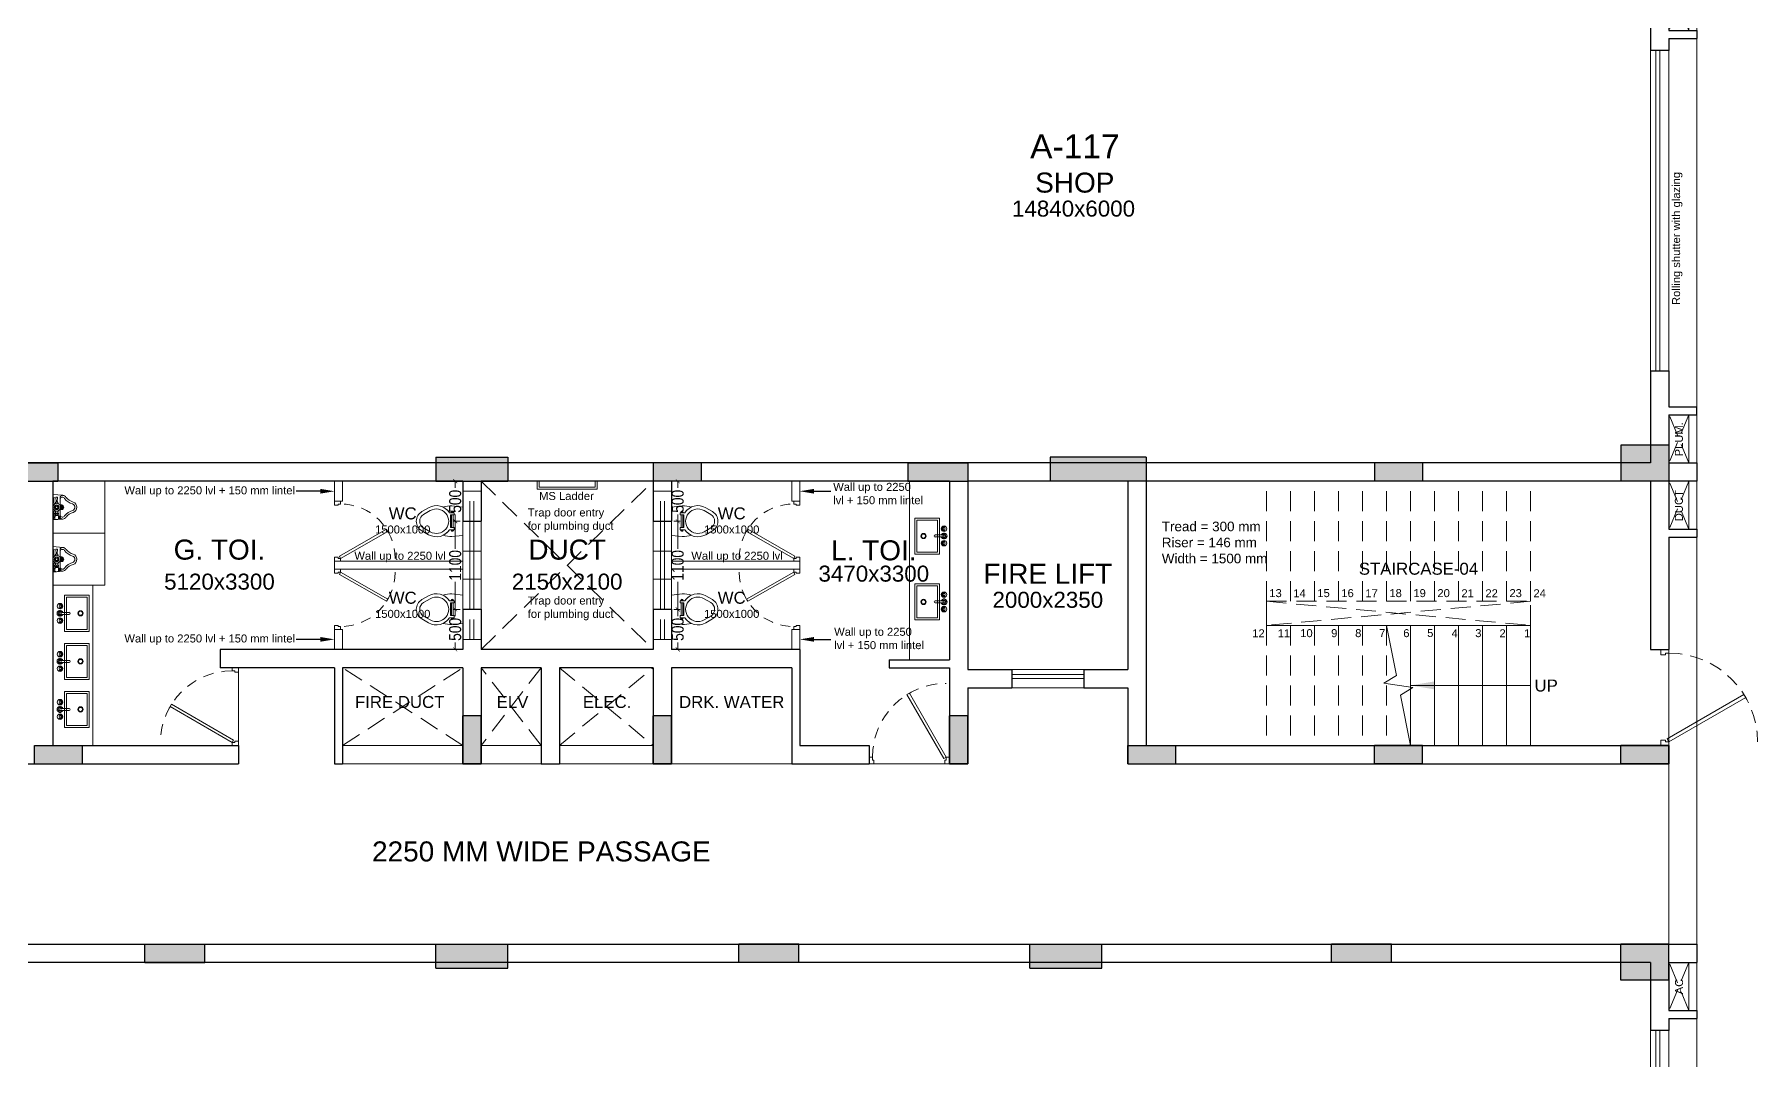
# Model space of a CAD drawing. Header units: metres. Extents: x 9819 to 10514, y 4405 to 4599.
# Drawn here: x 9928.32 to 9949.85, y 4548.1 to 4560.91 of the extents above; entities that cross this region are included whole.
import ezdxf
from ezdxf import colors
from ezdxf.entities.mleader import LeaderData, LeaderLine
from ezdxf.enums import TextEntityAlignment as Align
from ezdxf.math import Vec2, Vec3

# ---------------------------------------------------------------- set-up
doc = ezdxf.new("R2010")
doc.units = ezdxf.units.M
doc.header["$MEASUREMENT"] = 0
doc.header["$PDMODE"] = 35
doc.header["$PDSIZE"] = 0.3
doc.linetypes.add('DASHED2', pattern=[0.375, 0.25, -0.125])
doc.linetypes.add('HIDDEN', pattern=[0.375, 0.25, -0.125])
doc.layers.add('A_COL. NO', color=4, linetype='Continuous')
doc.layers.add('STRU. COL.', color=1, linetype='Continuous')
for name, color, linetype, lineweight in [('A_COMMENTS', 3, 'Continuous', 0), ('A_DIM (INT)', 8, 'Continuous', 5), ('A_DOOR-WIN', 23, 'Continuous', 9), ('A_DOTTED', 8, 'HIDDEN', 0), ('A_FURN', 43, 'Continuous', 9), ('A_GLAZE', 140, 'Continuous', 5), ('A_LEDGE', 252, 'Continuous', 15), ('A_MS', 15, 'Continuous', 9), ('A_PLUMBING FIXTURES', 8, 'Continuous', 15), ('A_SHOP NO.', 113, 'Continuous', 5), ('A_SILL 0.09', 9, 'Continuous', 9), ('A_STAIRS', 21, 'Continuous', 9), ('A_TEXT', 7, 'Continuous', 5), ('A_WALL', 7, 'Continuous', 30), ('Doorline', 251, 'DASHED2', 13)]:
    doc.layers.add(name, color=color, linetype=linetype, lineweight=lineweight)
doc.layers.get('A_COL. NO').off()
doc.styles.add('A', font='ARIALN.TTF')
doc.styles.get("Standard").update_dxf_attribs({"font": 'arial.ttf'})
doc.dimstyles.new('DIM IN MM', dxfattribs={"dimtxt": 0.18, "dimasz": 0.075, "dimexe": 0.05, "dimexo": 0.05, "dimgap": 0.05, "dimtad": 0, "dimdec": 0, "dimlfac": 1000, "dimzin": 3, "dimdsep": 46, "dimtxsty": 'A', "dimblk1": 'ARCHTICK', "dimblk2": 'ARCHTICK', "dimsah": 1, "dimcen": 0, "dimclrd": 256, "dimclre": 256, "dimclrt": 256, "dimadec": 0, "dimazin": 0, "dimtfac": 1, "dimtdec": 0, "dimtofl": 0, "dimtmove": 1, "dimatfit": 3, "dimfxl": 1, "dimtolj": 1, "dimtzin": 0, "dimlwd": -1, "dimlwe": -1, "dimarcsym": 0})
doc.dimstyles.new('DIM IN MM SMALL', dxfattribs={"dimtxt": 0.15, "dimasz": 0.05, "dimexe": 0.03, "dimexo": 0.03, "dimgap": 0.03, "dimtad": 0, "dimdec": 0, "dimlfac": 1000, "dimzin": 3, "dimdsep": 46, "dimtxsty": 'A', "dimblk": 'ARCHTICK', "dimcen": 0, "dimclrd": 256, "dimclre": 256, "dimclrt": 256, "dimadec": 0, "dimazin": 0, "dimtfac": 1, "dimtdec": 0, "dimtofl": 0, "dimtmove": 1, "dimatfit": 3, "dimfxl": 1, "dimtolj": 1, "dimtzin": 0, "dimlwd": -1, "dimlwe": -1, "dimarcsym": 0})

# ---------------------------------------------------------------- blocks, each defined once
blk = doc.blocks.new('Typical shops Gr.')
at = {"layer": 'A_DOOR-WIN'}
for p, q in [((30.095, -1.08), (30.095, -5.08)), ((30.145, -1.08), (30.145, -5.08))]:
    blk.add_line(p, q, dxfattribs=at)
at = {"layer": 'A_DOTTED'}
for p, q in [((30.51, -0.23), (30.26, -0.83)), ((30.51, -0.83), (30.26, -0.23)), ((30.51, -5.63), (30.26, -6.23)), ((30.51, -6.23), (30.26, -5.63))]:
    blk.add_line(p, q, dxfattribs=at)
at = {"layer": 'A_LEDGE'}
for p, q in [((30.51, -0.83), (30.51, -0.23)), ((30.61, -0.83), (30.61, -0.23)), ((30.51, -5.63), (30.51, -6.23)), ((30.61, -5.63), (30.61, -6.23))]:
    blk.add_line(p, q, dxfattribs=at)
at = {"layer": 'A_SILL 0.09'}
for p, q in [((30.03, -5.08), (30.03, -1.08)), ((30.26, -1.08), (30.26, -5.08))]:
    blk.add_line(p, q, dxfattribs=at)
at = {"layer": 'A_STAIRS'}
blk.add_line((30.61, -5.53), (30.61, -0.93), dxfattribs=at)
at = {"layer": 'A_WALL'}
for p, q in [((30.61, 0), (30.61, -0.23)), ((30.03, -0.23), (30.03, -1.08)), ((30.26, -0.23), (30.61, -0.23)), ((30.26, -0.23), (30.26, -0.83)), ((30.26, -0.83), (30.61, -0.83)), ((30.61, -0.83), (30.61, -0.93)), ((30.26, -0.93), (30.61, -0.93)), ((30.26, -0.93), (30.26, -1.08)), ((30.26, -1.08), (30.03, -1.08)), ((30.03, -5.08), (30.03, -6.23)), ((30.03, -5.08), (30.26, -5.08)), ((30.26, -5.08), (30.26, -5.53)), ((30.26, -5.53), (30.61, -5.53)), ((30.61, -5.63), (30.61, -5.53)), ((30.26, -5.63), (30.26, -6.23)), ((30.26, -5.63), (30.61, -5.63)), ((30.26, -6.23), (30.61, -6.23))]:
    blk.add_line(p, q, dxfattribs=at)
at = {"layer": 'A_TEXT'}
for s, p in [('AC', (30.436, -0.531)), ('Rolling shutter with glazing', (30.399, -3.428)), ('PLUM.', (30.434, -5.936))]:
    blk.add_text(s, height=0.1, rotation=90, dxfattribs=at).set_placement(p, align=Align.CENTER)
for s, height, p in [('SHOP', 0.25, (22.837, -2.855)), ('14840x6000', 0.2, (22.821, -3.155))]:
    blk.add_text(s, height=height, dxfattribs=at).set_placement(p, align=Align.CENTER)
blk = doc.blocks.new('_ARCHTICK')
at = {"color": 0, "linetype": 'ByBlock', "const_width": 0.15}
blk.add_lwpolyline([(-0.5, -0.5), (0.5, 0.5)], dxfattribs=at)
blk = doc.blocks.new('D-900')
at = {"layer": 'A_DOOR-WIN'}
for points in [[(0.45, 0.794), (0.035, 0.075), (0.063, 0.059), (0.478, 0.778)], [(0, 0.075), (0, 0), (0.05, 0), (0.05, 0.043), (0.035, 0.043), (0.035, 0.075)], [(0.9, 0.075), (0.9, 0), (0.85, 0), (0.85, 0.043), (0.865, 0.043), (0.865, 0.075)]]:
    blk.add_lwpolyline(points, close=True, dxfattribs=at)
at = {"layer": 'Doorline', "ltscale": 0.5}
blk.add_arc((0.035, 0.075), 0.83, 0, 90, dxfattribs=at)
blk = doc.blocks.new('D 750')
at = {"layer": 'A_DOOR-WIN'}
for points in [[(-0.372, 0.665), (-0.035, 0.075), (-0.063, 0.059), (-0.4, 0.649)], [(-0.75, 0.075), (-0.75, 0), (-0.7, 0), (-0.7, 0.043), (-0.715, 0.043), (-0.715, 0.075)], [(0, 0.075), (0, 0), (-0.05, 0), (-0.05, 0.043), (-0.035, 0.043), (-0.035, 0.075)]]:
    blk.add_lwpolyline(points, close=True, dxfattribs=at)
at = {"layer": 'Doorline', "ltscale": 0.5}
blk.add_arc((-0.035, 0.075), 0.68, 90, 180, dxfattribs=at)
blk = doc.blocks.new('6P-BAMBI-flat-18')
at = {"ltscale": 0.5}
for p, q in [((0, 0.143), (0, 0.159)), ((0, 0.159), (0.123, 0.149)), ((0, 0.143), (0, 0.117)), ((0, -0.159), (0, 0.117)), ((0.006, 0.147), (0.023, 0.147)), ((0.006, 0.147), (0.006, 0.113)), ((0.006, 0.113), (0.023, 0.113)), ((0.008, 0.13), (0.021, 0.13)), ((0.014, 0.113), (0.014, 0.059)), ((0.023, 0.15), (0.023, 0.11)), ((0.023, 0.15), (0.025, 0.15)), ((0.023, 0.11), (0.028, 0.11)), ((0.025, 0.15), (0.025, 0.11)), ((0.071, 0.088), (0.026, 0.088)), ((0.026, 0.074), (0.026, 0.088)), ((0.071, 0.074), (0.026, 0.074)), ((0.026, 0.05), (0.026, 0.041)), ((0.026, 0.05), (0.07, 0.05)), ((0.028, 0.12), (0.028, 0.103)), ((0.028, 0.088), (0.028, 0.103)), ((0.028, 0.103), (0.069, 0.103)), ((0.033, 0.05), (0.033, 0.074)), ((0.048, 0.076), (0.048, 0.086)), ((0.064, 0.05), (0.064, 0.074)), ((0.068, 0.088), (0.068, 0.103)), ((0.069, 0.12), (0.069, 0.103)), ((0.069, 0.11), (0.08, 0.11)), ((0.07, 0.05), (0.07, 0.041)), ((0.071, 0.15), (0.08, 0.15)), ((0.071, 0.15), (0.071, 0.11)), ((0.071, 0.074), (0.071, 0.088)), ((0.08, 0.15), (0.08, 0.11)), ((0.086, 0.148), (0.08, 0.149)), ((0.08, 0.147), (0.09, 0.147)), ((0.08, 0.113), (0.09, 0.113)), ((0.082, 0.13), (0.088, 0.13)), ((0.09, 0.147), (0.09, 0.113)), ((0.09, 0.021), (0.09, 0.116)), ((0, -0.159), (0.123, -0.149)), ((0.014, -0.115), (0.014, -0.059)), ((0.027, -0.042), (0.027, -0.045)), ((0.037, -0.045), (0.027, -0.045)), ((0.033, -0.045), (0.033, -0.063)), ((0.033, -0.063), (0.035, -0.065)), ((0.063, -0.063), (0.033, -0.063)), ((0.061, -0.065), (0.035, -0.065)), ((0.039, -0.126), (0.041, -0.069)), ((0.039, -0.126), (0.041, -0.128)), ((0.039, -0.126), (0.057, -0.126)), ((0.041, -0.069), (0.055, -0.069)), ((0.041, -0.128), (0.055, -0.128)), ((0.057, -0.126), (0.055, -0.069)), ((0.057, -0.126), (0.055, -0.128)), ((0.059, -0.045), (0.069, -0.045)), ((0.063, -0.063), (0.061, -0.065)), ((0.063, -0.045), (0.063, -0.063)), ((0.069, -0.042), (0.069, -0.045)), ((0.09, -0.116), (0.09, -0.021))]:
    blk.add_line(p, q, dxfattribs=at)
blk.add_lwpolyline([(0.032, -0.009), (0.048, -0.018), (0.064, -0.009), (0.064, 0.009), (0.048, 0.018), (0.032, 0.009)], close=True)
for centre, radius in [((0.048, 0), 0.0469), ((0.048, 0), 0.03), ((0.048, 0), 0.029), ((0.048, 0), 0.019), ((0.048, 0), 0.016), ((0.105, 0.018), 0.004), ((0.105, 0), 0.004), ((0.118, 0.013), 0.004), ((0.123, 0), 0.004), ((0.105, -0.018), 0.004), ((0.118, -0.013), 0.004)]:
    blk.add_circle(centre, radius, dxfattribs=at)
for centre, radius, start, end in [((0.028, 0.138), 0.0223, 157.5879, 202.4121), ((0.028, 0.121), 0.0223, 157.5879, 202.4121), ((0.028, 0.059), 0.014, 180, 261.7868), ((0.001, 0.138), 0.0223, 337.5879, 22.4121), ((0.001, 0.121), 0.0223, 337.5879, 22.4121), ((0.048, 0.103), 0.0519, 63.7158, 116.2842), ((0.037, 0.059), 0.0295, 67.5879, 112.4121), ((0.037, 0.103), 0.0295, 247.5879, 292.4121), ((0.043, 0.02), 0.0304, 97.8129, 124.2621), ((0.059, 0.059), 0.0295, 67.5879, 112.4121), ((0.059, 0.103), 0.0295, 247.5879, 292.4121), ((0.053, 0.02), 0.0304, 55.7379, 82.1871), ((0.102, 0.138), 0.0223, 157.5879, 202.4121), ((0.102, 0.121), 0.0223, 157.5879, 202.4121), ((0.159, 0.11), 0.0773, 171.3259, 171.3813), ((0.068, 0.138), 0.0223, 337.5879, 22.4121), ((0.068, 0.121), 0.0223, 337.5879, 22.4121), ((0.124, 0.115), 0.0341, 91.4853, 177.6343), ((0.1, 0.119), 0.0185, 116.9779, 124.4727), ((0.119, 0.095), 0.0293, 29.0945, 168.479), ((0.105, 0), 0.03, 240, 120), ((0.105, 0), 0.025, 233.1301, 126.8699), ((0.092, 0.013), 0.004, 295.9057, 96.1735), ((0.118, 0.095), 0.0538, 31.6584, 84.8116), ((0.295, 0.223), 0.189, 217.0065, 254.7999), ((0.297, 0.227), 0.168, 217.9141, 254.9362), ((0.232, 0), 0.043, 0, 71.887), ((0.232, 0), 0.068, 0, 71.887), ((0.028, -0.059), 0.014, 94.096, 180), ((0.022, -0.115), 0.008, 180, 270), ((0.038, -0.018), 0.0275, 247.5879, 267.8858), ((0.046, -0.064), 0.00754, 193.7683, 230.2425), ((0.05, -0.064), 0.00754, 309.7575, 346.2317), ((0.059, -0.018), 0.0275, 272.1142, 292.4121), ((0.119, -0.095), 0.0293, 191.521, 330.9055), ((0.124, -0.115), 0.0341, 182.3657, 268.5147), ((0.092, -0.013), 0.004, 263.8265, 64.0943), ((0.118, -0.095), 0.0538, 275.1884, 328.3416), ((0.295, -0.223), 0.189, 105.2001, 142.9935), ((0.297, -0.227), 0.168, 105.0638, 142.0859), ((0.232, 0), 0.043, 288.113, 0), ((0.232, 0), 0.068, 288.113, 0)]:
    blk.add_arc(centre, radius, start, end, dxfattribs=at)
blk = doc.blocks.new('S7-flat-32')
at = {"ltscale": 0.5}
for p, q in [((5388.851, -19005.32), (5388.851, -19004.87)), ((5388.851, -19004.87), (5389.16, -19004.87)), ((5388.851, -19005.32), (5388.851, -19004.87)), ((5388.851, -19004.87), (5389.16, -19004.87)), ((5388.876, -19005.295), (5388.876, -19004.895)), ((5388.876, -19004.895), (5389.135, -19004.895)), ((5388.876, -19005.295), (5388.876, -19004.895)), ((5388.876, -19004.895), (5389.135, -19004.895)), ((5389.135, -19004.895), (5389.135, -19005.295)), ((5389.135, -19004.895), (5389.135, -19005.295)), ((5389.16, -19004.87), (5389.16, -19005.32)), ((5389.16, -19004.87), (5389.16, -19005.32)), ((5389.203, -19005.001), (5389.196, -19005.001)), ((5389.203, -19005.001), (5389.196, -19005.001)), ((5389.203, -19005.008), (5389.196, -19005.008)), ((5389.203, -19005.008), (5389.196, -19005.008)), ((5389.212, -19004.993), (5389.212, -19004.986)), ((5389.212, -19004.993), (5389.212, -19004.986)), ((5389.212, -19005.017), (5389.212, -19005.023)), ((5389.212, -19005.017), (5389.212, -19005.023)), ((5389.218, -19004.992), (5389.218, -19004.986)), ((5389.218, -19004.992), (5389.218, -19004.986)), ((5389.218, -19005.016), (5389.218, -19005.023)), ((5389.218, -19005.016), (5389.218, -19005.023)), ((5389.194, -19005.083), (5389.103, -19005.083)), ((5389.194, -19005.083), (5389.103, -19005.083)), ((5389.103, -19005.108), (5389.194, -19005.108)), ((5389.103, -19005.108), (5389.194, -19005.108)), ((5389.203, -19005.183), (5389.196, -19005.183)), ((5389.203, -19005.183), (5389.196, -19005.183)), ((5389.203, -19005.189), (5389.196, -19005.189)), ((5389.203, -19005.189), (5389.196, -19005.189)), ((5389.212, -19005.174), (5389.212, -19005.167)), ((5389.212, -19005.174), (5389.212, -19005.167)), ((5389.212, -19005.198), (5389.212, -19005.205)), ((5389.212, -19005.198), (5389.212, -19005.205)), ((5389.218, -19005.174), (5389.218, -19005.167)), ((5389.218, -19005.174), (5389.218, -19005.167)), ((5389.218, -19005.198), (5389.218, -19005.205)), ((5389.218, -19005.198), (5389.218, -19005.205)), ((5389.16, -19005.32), (5388.851, -19005.32)), ((5389.16, -19005.32), (5388.851, -19005.32)), ((5389.135, -19005.295), (5388.876, -19005.295)), ((5389.135, -19005.295), (5388.876, -19005.295))]:
    blk.add_line(p, q, dxfattribs=at)
for centre, radius in [((5389.215, -19005.005), 0.0344), ((5389.215, -19005.005), 0.0344), ((5389.19, -19005.005), 0.00699), ((5389.19, -19005.005), 0.00699), ((5389.215, -19005.005), 0.0125), ((5389.215, -19005.005), 0.0125), ((5389.215, -19004.98), 0.00699), ((5389.215, -19004.98), 0.00699), ((5389.215, -19005.03), 0.00699), ((5389.215, -19005.03), 0.00699), ((5388.959, -19005.095), 0.0326), ((5388.959, -19005.095), 0.0326), ((5388.959, -19005.095), 0.025), ((5388.959, -19005.095), 0.025), ((5389.215, -19005.186), 0.0344), ((5389.215, -19005.186), 0.0344), ((5389.19, -19005.186), 0.00699), ((5389.19, -19005.186), 0.00699), ((5389.215, -19005.095), 0.0125), ((5389.215, -19005.095), 0.0125), ((5389.215, -19005.186), 0.0125), ((5389.215, -19005.186), 0.0125), ((5389.215, -19005.161), 0.00699), ((5389.215, -19005.161), 0.00699), ((5389.215, -19005.211), 0.00699), ((5389.215, -19005.211), 0.00699)]:
    blk.add_circle(centre, radius, dxfattribs=at)
for centre, radius, start, end in [((5389.215, -19005.005), 0.025, 106.2342, 163.9047), ((5389.215, -19005.005), 0.025, 106.2342, 163.9047), ((5389.215, -19005.005), 0.025, 196.12, 254.0884), ((5389.215, -19005.005), 0.025, 196.12, 254.0884), ((5389.103, -19005.095), 0.0125, 90, 270), ((5389.103, -19005.095), 0.0125, 90, 270), ((5389.215, -19005.095), 0.0375, 199.6514, 160.3603), ((5389.215, -19005.095), 0.0375, 199.6514, 160.3603), ((5389.215, -19005.186), 0.025, 106.4413, 164.0789), ((5389.215, -19005.186), 0.025, 106.4413, 164.0789), ((5389.215, -19005.186), 0.025, 195.2407, 254.2093), ((5389.215, -19005.186), 0.025, 195.2407, 254.2093), ((5389.215, -19005.095), 0.025, 210.3431, 149.7554), ((5389.215, -19005.095), 0.025, 210.3431, 149.7554)]:
    blk.add_arc(centre, radius, start, end, dxfattribs=at)
blk = doc.blocks.new('S6-flat-17')
for points in [[(-5389.254, -19005.94), (-5389.254, -19006.294), (-5389.12, -19006.308, 0.073039), (-5389.008, -19006.292, -0.137864), (-5389.088, -19006.223), (-5389.114, -19006.223), (-5389.114, -19006.228), (-5389.111, -19006.228, -1), (-5389.139, -19006.228), (-5389.136, -19006.228), (-5389.136, -19006.223), (-5389.147, -19006.223), (-5389.147, -19006.195), (-5389.136, -19006.195), (-5389.136, -19006.038), (-5389.147, -19006.038), (-5389.147, -19006.01), (-5389.136, -19006.01), (-5389.136, -19006.004), (-5389.139, -19006.004, -1), (-5389.111, -19006.004), (-5389.114, -19006.004), (-5389.114, -19006.01), (-5389.088, -19006.01, -0.137864), (-5389.008, -19005.941, 0.073039), (-5389.12, -19005.924)], [(-5389.088, -19006.01), (-5389.147, -19006.01), (-5389.147, -19006.038), (-5389.103, -19006.038), (-5389.103, -19006.195), (-5389.147, -19006.195), (-5389.147, -19006.223), (-5389.088, -19006.223, 0.397822), (-5388.828, -19006.285), (-5388.744, -19006.237, 0.57735), (-5388.744, -19005.996), (-5388.828, -19005.948, 0.397822)], [(-5389.139, -19006.004), (-5389.136, -19006.004), (-5389.111, -19006.004, 1)], [(-5388.849, -19006.249), (-5388.765, -19006.201, 0.57735), (-5388.765, -19006.032), (-5388.849, -19005.984, 1.732051)], [(-5389.139, -19006.228, 1), (-5389.111, -19006.228), (-5389.114, -19006.228)]]:
    blk.add_lwpolyline(points, format="xyb", close=True)
blk.add_lwpolyline([(-5389.136, -19006.038), (-5389.136, -19006.195), (-5389.114, -19006.195), (-5389.114, -19006.038)], close=True)
blk = doc.blocks.new('*D446')
at = {"layer": 'A_DIM (INT)', "transparency": 16777216}
for p, q in [((9933.643, 4555.334), (9933.55, 4555.334)), ((9933.58, 4555.334), (9933.58, 4555.25)), ((9933.643, 4554.834), (9933.55, 4554.834)), ((9933.58, 4554.834), (9933.58, 4554.919))]:
    blk.add_line(p, q, dxfattribs=at)
at = {"layer": 'Defpoints', "color": 0, "transparency": 16777216}
for p in [(9933.673, 4555.334), (9933.58, 4554.834), (9933.673, 4554.834)]:
    blk.add_point(p, dxfattribs=at)
at = {"layer": 'A_DIM (INT)', "transparency": 16777216, "xscale": 0.05, "yscale": 0.05, "zscale": 0.05}
for p, rotation in [((9933.58, 4555.334), 90), ((9933.58, 4554.834), 270)]:
    blk.add_blockref('_ARCHTICK', p, dxfattribs=dict(at, rotation=rotation))
at = {"layer": 'A_DIM (INT)', "transparency": 16777216, "insert": (9933.58, 4555.084), "char_height": 0.15, "attachment_point": 5, "rotation": 90, "style": 'A'}
blk.add_mtext('\\A1;500', dxfattribs=at)
blk = doc.blocks.new('*D447')
at = {"layer": 'A_DIM (INT)', "transparency": 16777216}
for p, q in [((9933.643, 4553.734), (9933.55, 4553.734)), ((9933.58, 4553.734), (9933.58, 4553.65)), ((9933.643, 4553.234), (9933.55, 4553.234)), ((9933.58, 4553.234), (9933.58, 4553.319))]:
    blk.add_line(p, q, dxfattribs=at)
at = {"layer": 'Defpoints', "color": 0, "transparency": 16777216}
for p in [(9933.58, 4553.734), (9933.673, 4553.734), (9933.673, 4553.234)]:
    blk.add_point(p, dxfattribs=at)
at = {"layer": 'A_DIM (INT)', "transparency": 16777216, "xscale": 0.05, "yscale": 0.05, "zscale": 0.05}
for p, rotation in [((9933.58, 4553.734), 90), ((9933.58, 4553.234), 270)]:
    blk.add_blockref('_ARCHTICK', p, dxfattribs=dict(at, rotation=rotation))
at = {"layer": 'A_DIM (INT)', "transparency": 16777216, "insert": (9933.58, 4553.484), "char_height": 0.15, "attachment_point": 5, "rotation": 90, "style": 'A'}
blk.add_mtext('\\A1;500', dxfattribs=at)
blk = doc.blocks.new('*D448')
at = {"layer": 'A_DIM (INT)', "transparency": 16777216}
for p, q in [((9936.313, 4553.734), (9936.39, 4553.734)), ((9936.36, 4553.734), (9936.36, 4553.65)), ((9936.313, 4553.234), (9936.39, 4553.234)), ((9936.36, 4553.234), (9936.36, 4553.319))]:
    blk.add_line(p, q, dxfattribs=at)
at = {"layer": 'Defpoints', "color": 0, "transparency": 16777216}
for p in [(9936.283, 4553.734), (9936.36, 4553.734), (9936.283, 4553.234)]:
    blk.add_point(p, dxfattribs=at)
at = {"layer": 'A_DIM (INT)', "transparency": 16777216, "xscale": 0.05, "yscale": 0.05, "zscale": 0.05}
for p, rotation in [((9936.36, 4553.734), 90), ((9936.36, 4553.234), 270)]:
    blk.add_blockref('_ARCHTICK', p, dxfattribs=dict(at, rotation=rotation))
at = {"layer": 'A_DIM (INT)', "transparency": 16777216, "insert": (9936.36, 4553.484), "char_height": 0.15, "attachment_point": 5, "rotation": 90, "style": 'A'}
blk.add_mtext('\\A1;500', dxfattribs=at)
blk = doc.blocks.new('*D449')
at = {"layer": 'A_DIM (INT)', "transparency": 16777216}
for p, q in [((9936.313, 4555.334), (9936.39, 4555.334)), ((9936.36, 4555.334), (9936.36, 4555.25)), ((9936.313, 4554.834), (9936.39, 4554.834)), ((9936.36, 4554.834), (9936.36, 4554.919))]:
    blk.add_line(p, q, dxfattribs=at)
at = {"layer": 'Defpoints', "color": 0, "transparency": 16777216}
for p in [(9936.283, 4555.334), (9936.283, 4554.834), (9936.36, 4554.834)]:
    blk.add_point(p, dxfattribs=at)
at = {"layer": 'A_DIM (INT)', "transparency": 16777216, "xscale": 0.05, "yscale": 0.05, "zscale": 0.05}
for p, rotation in [((9936.36, 4555.334), 90), ((9936.36, 4554.834), 270)]:
    blk.add_blockref('_ARCHTICK', p, dxfattribs=dict(at, rotation=rotation))
at = {"layer": 'A_DIM (INT)', "transparency": 16777216, "insert": (9936.36, 4555.084), "char_height": 0.15, "attachment_point": 5, "rotation": 90, "style": 'A'}
blk.add_mtext('\\A1;500', dxfattribs=at)
blk = doc.blocks.new('*D450')
at = {"layer": 'A_DIM (INT)', "transparency": 16777216}
for p, q in [((9936.313, 4554.834), (9936.39, 4554.834)), ((9936.36, 4554.834), (9936.36, 4554.492)), ((9936.36, 4553.734), (9936.36, 4554.077)), ((9936.313, 4553.734), (9936.39, 4553.734))]:
    blk.add_line(p, q, dxfattribs=at)
at = {"layer": 'Defpoints', "color": 0, "transparency": 16777216}
for p in [(9936.283, 4554.834), (9936.283, 4553.734), (9936.36, 4553.734)]:
    blk.add_point(p, dxfattribs=at)
at = {"layer": 'A_DIM (INT)', "transparency": 16777216, "xscale": 0.05, "yscale": 0.05, "zscale": 0.05}
for p, rotation in [((9936.36, 4554.834), 90), ((9936.36, 4553.734), 270)]:
    blk.add_blockref('_ARCHTICK', p, dxfattribs=dict(at, rotation=rotation))
at = {"layer": 'A_DIM (INT)', "transparency": 16777216, "insert": (9936.36, 4554.284), "char_height": 0.15, "attachment_point": 5, "rotation": 90, "style": 'A'}
blk.add_mtext('\\A1;1100', dxfattribs=at)
blk = doc.blocks.new('*D451')
at = {"layer": 'A_DIM (INT)', "transparency": 16777216}
for p, q in [((9933.643, 4554.834), (9933.55, 4554.834)), ((9933.58, 4554.834), (9933.58, 4554.492)), ((9933.58, 4553.734), (9933.58, 4554.077)), ((9933.643, 4553.734), (9933.55, 4553.734))]:
    blk.add_line(p, q, dxfattribs=at)
at = {"layer": 'Defpoints', "color": 0, "transparency": 16777216}
for p in [(9933.58, 4554.834), (9933.673, 4554.834), (9933.673, 4553.734)]:
    blk.add_point(p, dxfattribs=at)
at = {"layer": 'A_DIM (INT)', "transparency": 16777216, "xscale": 0.05, "yscale": 0.05, "zscale": 0.05}
for p, rotation in [((9933.58, 4554.834), 90), ((9933.58, 4553.734), 270)]:
    blk.add_blockref('_ARCHTICK', p, dxfattribs=dict(at, rotation=rotation))
at = {"layer": 'A_DIM (INT)', "transparency": 16777216, "insert": (9933.58, 4554.284), "char_height": 0.15, "attachment_point": 5, "rotation": 90, "style": 'A'}
blk.add_mtext('\\A1;1100', dxfattribs=at)
blk = doc.blocks.new('col')
at = {"linetype": 'Continuous'}
blk.add_hatch(color=256, dxfattribs=at).paths.add_polyline_path([(0, 0), (1, 0), (1, 1), (0, 1), (0, 0)])
at = {"linetype": 'Continuous', "lineweight": 25}
for p, q in [((0, 1), (1, 1)), ((0, 1), (0, 0)), ((1, 1), (1, 0)), ((0, 0), (1, 0))]:
    blk.add_line(p, q, dxfattribs=at)
blk = doc.blocks.new('WING-A REVISEC COL.')
at = {"layer": 'STRU. COL.', "zscale": 0.23}
for p, xscale, yscale in [((5385.804, -8870.976), 0.9, 0.3), ((5401.209, -8870.976), -0.6, 0.45), ((5380.329, -8870.976), 0.75, 0.23), ((5389.119, -8870.976), -0.6, 0.23), ((5398.129, -8870.976), -0.6, 0.23)]:
    blk.add_blockref('col', p, dxfattribs=dict(at, xscale=xscale, yscale=yscale))
for p, xscale, yscale, rotation in [((5394.679, -8870.976), -1.2, 0.3, 359.9999999999758), ((5392.449, -8870.746), -0.2300000000000005, 0.7500000000000018, 90), ((5386.139, -8874.506), -0.6, 0.23, 270), ((5388.519, -8874.506), -0.6, 0.23, 270), ((5392.219, -8874.506), -0.6, 0.23, 270), ((5380.789, -8874.276), -0.6, 0.23, 180), ((5394.449, -8874.276), -0.6, 0.23, 180), ((5398.129, -8874.276), 0.6, 0.23, 180), ((5401.209, -8874.276), 0.6, 0.23, 180), ((5382.169, -8876.756), -0.75, 0.23, 180), ((5385.804, -8876.756), -0.9, 0.3, 180), ((5390.339, -8876.756), 0.75, 0.23, 180), ((5393.224, -8876.756), -0.9, 0.3, 180), ((5397.742, -8876.756), 0.75, 0.23, 180), ((5401.209, -8876.756), 0.6, 0.45, 180)]:
    blk.add_blockref('col', p, dxfattribs=dict(at, xscale=xscale, yscale=yscale, rotation=rotation))

msp = doc.modelspace()

# ---------------------------------------------------------------- linework, layer by layer
at = {"layer": 'A_COMMENTS'}
for points in [[(9948.9934, 4556.1644), (9948.7434, 4556.1644), (9948.7434, 4555.5644), (9948.9934, 4555.5644)], [(9948.9934, 4555.3344), (9948.7434, 4555.3344), (9948.7434, 4554.7344), (9948.9934, 4554.7344)], [(9948.9934, 4549.3244), (9948.7434, 4549.3244), (9948.7434, 4548.7244), (9948.9934, 4548.7244)]]:
    msp.add_lwpolyline(points, close=True, dxfattribs=at)
at = {"layer": 'A_DOOR-WIN'}
for p, q in [((9941.4334, 4552.9194), (9940.5334, 4552.9194)), ((9941.4334, 4552.8694), (9940.5334, 4552.8694))]:
    msp.add_line(p, q, dxfattribs=at)
at = {"layer": 'A_DOTTED'}
for p, q in [((9933.9034, 4555.3344), (9936.0534, 4553.2344)), ((9933.9034, 4553.2344), (9936.0534, 4555.3344)), ((9948.9934, 4555.3344), (9948.7434, 4554.7344)), ((9948.9934, 4554.7344), (9948.7434, 4555.3344)), ((9947.0134, 4553.8344), (9943.7134, 4553.5344)), ((9943.7134, 4553.8344), (9947.0134, 4553.5344)), ((9947.0134, 4553.5344), (9947.0134, 4553.8344)), ((9932.1734, 4552.0344), (9933.6734, 4553.0044)), ((9933.6734, 4552.0344), (9932.1734, 4553.0044)), ((9934.6534, 4553.0044), (9933.9034, 4552.0344)), ((9934.6534, 4552.0344), (9933.9034, 4553.0044)), ((9934.8834, 4553.0044), (9936.0534, 4552.0344)), ((9934.8834, 4552.0344), (9936.0534, 4553.0044))]:
    msp.add_line(p, q, dxfattribs=at)
at = {"layer": 'A_FURN', "linetype": 'DASHED2'}
for p, q in [((9933.7634, 4554.4594), (9933.7634, 4555.2094)), ((9933.8134, 4554.4594), (9933.8134, 4555.2094)), ((9936.1434, 4554.4594), (9936.1434, 4555.2094)), ((9936.1934, 4554.4594), (9936.1934, 4555.2094)), ((9933.7634, 4553.3594), (9933.7634, 4554.1094)), ((9933.8134, 4553.3594), (9933.8134, 4554.1094)), ((9936.1434, 4553.3594), (9936.1434, 4554.1094)), ((9936.1934, 4553.3594), (9936.1934, 4554.1094))]:
    msp.add_line(p, q, dxfattribs=at)
at = {"layer": 'A_GLAZE'}
for p, q in [((9933.7634, 4553.7344), (9933.7634, 4554.8344)), ((9933.8134, 4553.7344), (9933.8134, 4554.8344)), ((9936.1434, 4553.7344), (9936.1434, 4554.8344)), ((9936.1934, 4553.7344), (9936.1934, 4554.8344))]:
    msp.add_line(p, q, dxfattribs=at)
at = {"layer": 'A_LEDGE'}
for p, q in [((9948.9934, 4554.7344), (9948.9934, 4555.3344)), ((9949.0934, 4554.7344), (9949.0934, 4555.3344))]:
    msp.add_line(p, q, dxfattribs=at)
at = {"layer": 'A_MS'}
msp.add_lwpolyline([(9934.6284, 4555.3344), (9934.6284, 4555.2594), (9935.3284, 4555.2594), (9935.3284, 4555.3344), (9935.3534, 4555.3344), (9935.3534, 4555.2344), (9934.6034, 4555.2344), (9934.6034, 4555.3344)], close=True, dxfattribs=at)
at = {"layer": 'A_PLUMBING FIXTURES', "ltscale": 0.5}
msp.add_line((9939.2534, 4555.3344), (9939.2534, 4553.1044), dxfattribs=at)
at = {"layer": 'A_PLUMBING FIXTURES'}
msp.add_line((9929.0534, 4554.0344), (9929.0534, 4552.0344), dxfattribs=at)
for points in [[(9928.5534, 4555.3344), (9929.2034, 4555.3344), (9929.2034, 4554.6844), (9928.5534, 4554.6844)], [(9928.5534, 4554.6844), (9929.2034, 4554.6844), (9929.2034, 4554.0344), (9928.5534, 4554.0344)]]:
    msp.add_lwpolyline(points, close=True, dxfattribs=at)
at = {"layer": 'A_SILL 0.09'}
for p, q in [((9933.6734, 4554.8344), (9933.6734, 4553.7344)), ((9933.9034, 4553.7344), (9933.9034, 4554.8344)), ((9936.0534, 4553.7344), (9936.0534, 4554.8344)), ((9936.2834, 4554.8344), (9936.2834, 4553.7344)), ((9948.7434, 4552.0344), (9948.7434, 4553.2344)), ((9930.8734, 4552.0344), (9930.8734, 4553.0044)), ((9940.5334, 4552.9844), (9941.4334, 4552.9844)), ((9941.4334, 4552.7544), (9940.5334, 4552.7544)), ((9932.1734, 4552.0344), (9933.6734, 4552.0344)), ((9933.9034, 4552.0344), (9934.6534, 4552.0344)), ((9934.8834, 4552.0344), (9936.0534, 4552.0344)), ((9932.1734, 4551.8044), (9933.6734, 4551.8044)), ((9933.9034, 4551.8044), (9934.6534, 4551.8044)), ((9934.8834, 4551.8044), (9936.0534, 4551.8044)), ((9936.2834, 4551.8044), (9937.7834, 4551.8044)), ((9938.7534, 4551.8044), (9939.7534, 4551.8044)), ((9948.7434, 4551.8044), (9948.7434, 4549.5544))]:
    msp.add_line(p, q, dxfattribs=at)
at = {"layer": 'A_SILL 0.09', "linetype": 'DASHED2'}
for points in [[(9933.6734, 4555.2094), (9933.6734, 4554.4594), (9933.9034, 4554.4594), (9933.9034, 4555.2094)], [(9936.2834, 4554.4594), (9936.2834, 4555.2094), (9936.0534, 4555.2094), (9936.0534, 4554.4594)], [(9933.6734, 4554.1094), (9933.6734, 4553.3594), (9933.9034, 4553.3594), (9933.9034, 4554.1094)], [(9936.2834, 4553.3594), (9936.2834, 4554.1094), (9936.0534, 4554.1094), (9936.0534, 4553.3594)]]:
    msp.add_lwpolyline(points, close=True, dxfattribs=at)
at = {"layer": 'A_STAIRS', "linetype": 'HIDDEN'}
for p, q in [((9943.7134, 4553.8344), (9943.7134, 4555.3344)), ((9944.0134, 4553.8344), (9944.0134, 4555.3344)), ((9944.3134, 4553.8344), (9944.3134, 4555.3344)), ((9944.6134, 4553.8344), (9944.6134, 4555.3344)), ((9944.9134, 4553.8344), (9944.9134, 4555.3344)), ((9945.2134, 4553.8344), (9945.2134, 4555.3344)), ((9945.5134, 4553.8344), (9945.5134, 4555.3344)), ((9945.8134, 4553.8344), (9945.8134, 4555.3344)), ((9946.1134, 4553.8344), (9946.1134, 4555.3344)), ((9946.4134, 4553.8344), (9946.4134, 4555.3344)), ((9946.7134, 4553.8344), (9946.7134, 4555.3344)), ((9947.0134, 4553.8344), (9947.0134, 4555.3344)), ((9943.7134, 4553.8344), (9947.0134, 4553.8344)), ((9943.7134, 4553.5344), (9943.7134, 4552.0344)), ((9944.0134, 4553.5344), (9944.0134, 4552.0344)), ((9944.3134, 4553.5344), (9944.3134, 4552.0344)), ((9944.6134, 4553.5344), (9944.6134, 4552.0344)), ((9944.9134, 4553.5344), (9944.9134, 4552.0344)), ((9945.2134, 4553.5344), (9945.2134, 4552.0344))]:
    msp.add_line(p, q, dxfattribs=at)
at = {"layer": 'A_STAIRS'}
for p, q in [((9949.0934, 4549.5544), (9949.0934, 4555.3344)), ((9943.7134, 4553.8344), (9943.7134, 4553.5344)), ((9943.7134, 4553.5344), (9947.0134, 4553.5344)), ((9945.5134, 4553.5344), (9945.5134, 4552.0344)), ((9945.8134, 4553.5344), (9945.8134, 4552.0344)), ((9946.1134, 4553.5344), (9946.1134, 4552.0344)), ((9946.4134, 4553.5344), (9946.4134, 4552.0344)), ((9946.7134, 4553.5344), (9946.7134, 4552.0344)), ((9947.0134, 4553.5344), (9947.0134, 4552.0344))]:
    msp.add_line(p, q, dxfattribs=at)
at = {"layer": 'A_STAIRS', "linetype": 'Continuous'}
msp.add_lwpolyline([(9945.2134, 4553.5344), (9945.3388, 4552.907), (9945.1827, 4552.8121), (9945.544, 4552.7568), (9945.3879, 4552.6619), (9945.5134, 4552.0344)], dxfattribs=at)
at = {"layer": 'A_WALL'}
for p, q in [((9948.5134, 4555.5644), (9919.0634, 4555.5644)), ((9949.0934, 4555.5644), (9949.0934, 4555.3344)), ((9933.6734, 4555.3344), (9928.5534, 4555.3344)), ((9928.5534, 4555.3344), (9928.5534, 4552.0344)), ((9933.6734, 4555.3344), (9933.6734, 4554.8344)), ((9936.0534, 4555.3344), (9933.9034, 4555.3344)), ((9933.9034, 4555.3344), (9933.9034, 4554.8344)), ((9936.0534, 4555.3344), (9936.0534, 4554.8344)), ((9939.7534, 4555.3344), (9936.2834, 4555.3344)), ((9936.2834, 4555.3344), (9936.2834, 4554.8344)), ((9939.7534, 4555.3344), (9939.7534, 4553.1044)), ((9941.9834, 4555.3344), (9939.9834, 4555.3344)), ((9939.9834, 4555.3344), (9939.9834, 4552.9844)), ((9941.9834, 4555.3344), (9941.9834, 4552.9844)), ((9948.5134, 4555.3344), (9942.2134, 4555.3344)), ((9942.2134, 4555.3344), (9942.2134, 4552.0344)), ((9948.5134, 4555.3344), (9948.5134, 4553.2344)), ((9949.0934, 4555.3344), (9948.7434, 4555.3344)), ((9948.7434, 4555.3344), (9948.7434, 4554.7344)), ((9933.6734, 4554.8344), (9933.9034, 4554.8344)), ((9936.0534, 4554.8344), (9936.2834, 4554.8344)), ((9948.7434, 4554.7344), (9949.0934, 4554.7344)), ((9948.7434, 4554.6344), (9948.7434, 4553.2344)), ((9948.7434, 4554.6344), (9949.0934, 4554.6344)), ((9949.0934, 4554.7344), (9949.0934, 4554.6344)), ((9933.6734, 4553.7344), (9933.6734, 4553.2344)), ((9933.6734, 4553.7344), (9933.9034, 4553.7344)), ((9933.9034, 4553.7344), (9933.9034, 4553.2344)), ((9936.0534, 4553.7344), (9936.0534, 4553.2344)), ((9936.0534, 4553.7344), (9936.2834, 4553.7344)), ((9936.2834, 4553.7344), (9936.2834, 4553.2344)), ((9933.6734, 4553.2344), (9930.6434, 4553.2344)), ((9930.6434, 4553.2344), (9930.6434, 4553.0044)), ((9936.0534, 4553.2344), (9933.9034, 4553.2344)), ((9937.8834, 4553.2344), (9936.2834, 4553.2344)), ((9937.8834, 4553.2344), (9937.8834, 4552.0344)), ((9948.5134, 4553.2344), (9948.7434, 4553.2344)), ((9932.0734, 4553.0044), (9930.6434, 4553.0044)), ((9932.0734, 4553.0044), (9932.0734, 4551.8044)), ((9933.6734, 4553.0044), (9932.1734, 4553.0044)), ((9932.1734, 4553.0044), (9932.1734, 4551.8044)), ((9933.6734, 4553.0044), (9933.6734, 4551.8044)), ((9934.6534, 4553.0044), (9933.9034, 4553.0044)), ((9933.9034, 4553.0044), (9933.9034, 4551.8044)), ((9934.6534, 4553.0044), (9934.6534, 4551.8044)), ((9936.0534, 4553.0044), (9934.8834, 4553.0044)), ((9934.8834, 4553.0044), (9934.8834, 4551.8044)), ((9936.0534, 4553.0044), (9936.0534, 4551.8044)), ((9937.7834, 4553.0044), (9936.2834, 4553.0044)), ((9936.2834, 4553.0044), (9936.2834, 4551.8044)), ((9937.7834, 4553.0044), (9937.7834, 4551.8044)), ((9939.0034, 4553.1044), (9939.0034, 4553.0044)), ((9939.0034, 4553.1044), (9939.7534, 4553.1044)), ((9939.0034, 4553.0044), (9939.7534, 4553.0044)), ((9939.7534, 4553.0044), (9939.7534, 4551.8044)), ((9939.9834, 4552.9844), (9940.5334, 4552.9844)), ((9940.5334, 4552.9844), (9940.5334, 4552.7544)), ((9941.4334, 4552.9844), (9941.9834, 4552.9844)), ((9941.4334, 4552.9844), (9941.4334, 4552.7544)), ((9939.9834, 4552.7544), (9940.5334, 4552.7544)), ((9939.9834, 4552.7544), (9939.9834, 4551.8044)), ((9941.4334, 4552.7544), (9941.9834, 4552.7544)), ((9941.9834, 4552.7544), (9941.9834, 4551.8044)), ((9928.5534, 4552.0344), (9930.8734, 4552.0344)), ((9930.8734, 4552.0344), (9930.8734, 4551.8044)), ((9937.8834, 4552.0344), (9938.7534, 4552.0344)), ((9938.7534, 4552.0344), (9938.7534, 4551.8044)), ((9942.2134, 4552.0344), (9948.7434, 4552.0344)), ((9948.7434, 4552.0344), (9948.7434, 4551.8044)), ((9922.9934, 4551.8044), (9930.8734, 4551.8044)), ((9932.0734, 4551.8044), (9932.1734, 4551.8044)), ((9933.6734, 4551.8044), (9933.9034, 4551.8044)), ((9934.6534, 4551.8044), (9934.8834, 4551.8044)), ((9936.0534, 4551.8044), (9936.2834, 4551.8044)), ((9937.7834, 4551.8044), (9938.7534, 4551.8044)), ((9939.7534, 4551.8044), (9939.9834, 4551.8044)), ((9941.9834, 4551.8044), (9948.7434, 4551.8044)), ((9918.4834, 4549.5544), (9949.0934, 4549.5544)), ((9948.5134, 4549.3244), (9919.0634, 4549.3244))]:
    msp.add_line(p, q, dxfattribs=at)
at = {"layer": 'A_WALL', "lineweight": 20}
for points in [[(9932.0734, 4555.0844), (9932.0734, 4555.3344), (9932.1734, 4555.3344), (9932.1734, 4555.0844)], [(9937.8834, 4555.0844), (9937.8834, 4555.3344), (9937.7834, 4555.3344), (9937.7834, 4555.0844)], [(9933.6734, 4554.3344), (9933.6734, 4554.2344), (9932.0734, 4554.2344), (9932.0734, 4554.3344)], [(9936.2834, 4554.3344), (9936.2834, 4554.2344), (9937.8834, 4554.2344), (9937.8834, 4554.3344)], [(9932.0734, 4553.4844), (9932.0734, 4553.2344), (9932.1734, 4553.2344), (9932.1734, 4553.4844)], [(9937.8834, 4553.4844), (9937.8834, 4553.2344), (9937.7834, 4553.2344), (9937.7834, 4553.4844)]]:
    msp.add_lwpolyline(points, close=True, dxfattribs=at)

# ---------------------------------------------------------------- block references
at = {"layer": 'A_COL. NO'}
msp.add_blockref('WING-A REVISEC COL.', (4547.5343, 13426.31), dxfattribs=at)
at = {"layer": 'A_DOOR-WIN'}
for p, rotation in [((9932.0734, 4554.3344), 270), ((9937.8834, 4554.2344), 90.00000000000001)]:
    msp.add_blockref('D 750', p, dxfattribs=dict(at, rotation=rotation))
at = {"layer": 'A_DOOR-WIN', "xscale": -1}
for p, rotation in [((9937.8834, 4554.3344), 90), ((9932.0734, 4554.2344), 270)]:
    msp.add_blockref('D 750', p, dxfattribs=dict(at, rotation=rotation))
at = {"layer": 'A_DOOR-WIN'}
for p, xscale, yscale, zscale, rotation in [((9948.6434, 4552.0344), -1.333333333270275, 1.333333333270275, 1.333333333270275, 270), ((9930.8734, 4552.0344), 1.077777777727252, 1.077777777727252, 1.077777777727252, 90), ((9939.7534, 4551.8044), -1.111111111037728, 1.111111111037728, 1.111111111037728, 359.9999999994346)]:
    msp.add_blockref('D-900', p, dxfattribs=dict(at, xscale=xscale, yscale=yscale, zscale=zscale, rotation=rotation))
at = {"layer": 'A_PLUMBING FIXTURES', "ltscale": 0.5, "xscale": -1}
for name, p, rotation in [('6P-BAMBI-flat-18', (9928.5534, 4555.0094), 180.0006327044504), ('S6-flat-17', (4544.2098, 23560.892), 0.0006327044501919231), ('S7-flat-32', (4550.8916, -14450.5641), 180.0012654086738), ('6P-BAMBI-flat-18', (9928.5534, 4554.3594), 180.0006327044504), ('S7-flat-32', (4550.8916, -14451.3873), 180.0012654086738), ('S7-flat-32', (15317.4383, 23558.8986), 0.001265408673765123), ('S6-flat-17', (4544.2098, 23559.792), 0.0006327044501919231), ('S7-flat-32', (15317.4383, 23558.2986), 0.001265408673765123), ('S7-flat-32', (15317.4383, 23557.6986), 0.001265408673765123)]:
    msp.add_blockref(name, p, dxfattribs=dict(at, rotation=rotation))
at = {"layer": 'A_PLUMBING FIXTURES', "ltscale": 0.5, "rotation": 359.9993672955499}
for p in [(15325.7469, 23560.892), (15325.7469, 23559.792)]:
    msp.add_blockref('S6-flat-17', p, dxfattribs=at)
at = {"layer": 'A_WALL'}
for p in [(9918.4834, 4561.7944), (9918.4834, 4549.5544)]:
    msp.add_blockref('Typical shops Gr.', p, dxfattribs=at)

# ---------------------------------------------------------------- texts
at = {"layer": 'A_FURN', "char_height": 0.1, "attachment_point": 1}
for insert in [(9934.4862, 4554.9943), (9934.4862, 4553.8943)]:
    msp.add_mtext_dynamic_manual_height_columns('Trap door entry for plumbing duct', width=1.11234, gutter_width=2.2347, heights=[0], dxfattribs=dict(at, insert=insert))
at = {"layer": 'A_MS', "insert": (9934.6281, 4555.2001), "char_height": 0.1, "attachment_point": 1}
msp.add_mtext_dynamic_manual_height_columns('MS Ladder', width=0.731806, gutter_width=2.2347, heights=[0], dxfattribs=at)
at = {"layer": 'A_SHOP NO.'}
msp.add_text('A-117', height=0.3, dxfattribs=at).set_placement((9941.3215, 4559.3662), align=Align.CENTER)
at = {"layer": 'A_STAIRS'}
for s, p in [('13', (9943.9058, 4553.8869)), ('14', (9944.2058, 4553.8852)), ('15', (9944.5058, 4553.8869)), ('16', (9944.8058, 4553.8869)), ('17', (9945.1058, 4553.8852)), ('18', (9945.4058, 4553.8869)), ('19', (9945.7058, 4553.8869)), ('20', (9946.0058, 4553.8869)), ('21', (9946.3058, 4553.8852)), ('22', (9946.6058, 4553.8852)), ('23', (9946.9058, 4553.8869)), ('24', (9947.2058, 4553.8852))]:
    msp.add_text(s, height=0.1, dxfattribs=at).set_placement(p, align=Align.RIGHT)
for s, p in [('12', (9943.5373, 4553.3852)), ('11', (9943.8556, 4553.3852)), ('10', (9944.1366, 4553.3869)), ('9', (9944.5232, 4553.3869)), ('8', (9944.8233, 4553.3869)), ('7', (9945.1225, 4553.3869)), ('6', (9945.424, 4553.3869)), ('5', (9945.7226, 4553.3887)), ('4', (9946.0278, 4553.3857)), ('3', (9946.3233, 4553.387)), ('2', (9946.6261, 4553.3852)), ('1', (9946.9333, 4553.3852))]:
    msp.add_text(s, height=0.1, dxfattribs=at).set_placement(p)
at = {"layer": 'A_TEXT'}
for s, height, p in [('Wall up to 2250 lvl + 150 mm lintel', 0.1, (9930.5127, 4555.1706)), ('WC', 0.15, (9932.9242, 4554.8581)), ('WC', 0.15, (9937.0342, 4554.8581)), ('1500x1000', 0.1, (9932.9242, 4554.6818)), ('1500x1000', 0.1, (9937.0342, 4554.6818)), ('G. TOI.', 0.25, (9930.6344, 4554.3553)), ('Wall up to 2250 lvl', 0.1, (9932.8905, 4554.3536)), ('DUCT', 0.25, (9934.9784, 4554.3553)), ('Wall up to 2250 lvl', 0.1, (9937.1004, 4554.3536)), ('L. TOI.', 0.25, (9938.8094, 4554.3464)), ('5120x3300', 0.2, (9930.6344, 4553.9803)), ('2150x2100', 0.2, (9934.9784, 4553.9803)), ('3470x3300', 0.2, (9938.8094, 4554.0802)), ('FIRE LIFT', 0.25, (9940.9834, 4554.0535)), ('STAIRCASE-04', 0.15, (9945.6139, 4554.1669)), ('WC', 0.15, (9932.9242, 4553.8043)), ('WC', 0.15, (9937.0342, 4553.8043)), ('2000x2350', 0.2, (9940.9834, 4553.7535)), ('1500x1000', 0.1, (9932.9242, 4553.628)), ('1500x1000', 0.1, (9937.0342, 4553.628)), ('Wall up to 2250 lvl + 150 mm lintel', 0.1, (9930.5127, 4553.3206)), ('UP', 0.15, (9947.2089, 4552.708)), ('FIRE DUCT', 0.15, (9932.8863, 4552.5023)), ('ELV', 0.15, (9934.2955, 4552.5023)), ('ELEC.', 0.15, (9935.477, 4552.5023)), ('DRK. WATER', 0.15, (9937.0342, 4552.5023)), ('2250 MM WIDE PASSAGE', 0.25, (9934.6563, 4550.5857)), ('2250 MM WIDE PASSAGE', 0.25, (9934.6563, 4550.5857))]:
    msp.add_text(s, height=height, dxfattribs=at).set_placement(p, align=Align.CENTER)
msp.add_text('DUCT', height=0.1, rotation=90, dxfattribs=at).set_placement((9948.9172, 4555.0289), align=Align.CENTER)
at = {"layer": 'A_TEXT', "char_height": 0.1, "attachment_point": 1}
for insert in [(9938.3024, 4555.3141), (9938.3142, 4553.504)]:
    msp.add_mtext_dynamic_manual_height_columns('Wall up to 2250 lvl + 150 mm lintel', width=1.136247, gutter_width=1, heights=[0.399], dxfattribs=dict(at, insert=insert))
at = {"layer": 'A_TEXT', "insert": (9943.2384, 4554.8297), "char_height": 0.12, "width": 1.661733, "attachment_point": 2}
msp.add_mtext('\\pxql;Tread = 300 mm\\PRiser = 146 mm\\PWidth = 1500 mm', dxfattribs=at)

# ---------------------------------------------------------------- dimensions: what is measured, and where the dimension line sits
at = {"layer": 'A_DIM (INT)'}
for base, p1, p2, picture, middle in [((9933.5804, 4554.8344), (9933.6734, 4555.3344), (9933.6734, 4554.8344), '*D446', (9933.5804, 4555.0844)), ((9936.3605, 4554.8344), (9936.2834, 4555.3344), (9936.2834, 4554.8344), '*D449', (9936.3605, 4555.0844)), ((9933.5804, 4554.8344), (9933.6734, 4553.7344), (9933.6734, 4554.8344), '*D451', (9933.5804, 4554.2844)), ((9936.3605, 4553.7344), (9936.2834, 4554.8344), (9936.2833, 4553.7344), '*D450', (9936.3605, 4554.2844)), ((9933.5804, 4553.7344), (9933.6734, 4553.2344), (9933.6734, 4553.7344), '*D447', (9933.5804, 4553.4844)), ((9936.3605, 4553.7344), (9936.2834, 4553.2344), (9936.2834, 4553.7344), '*D448', (9936.3605, 4553.4844))]:
    dim = msp.add_linear_dim(base=base, p1=p1, p2=p2, angle=90, dimstyle='DIM IN MM SMALL', override={"dimpost": '\\X'}, dxfattribs=at)
    dim.commit()
    dim.dimension.update_dxf_attribs({"geometry": picture, "text_midpoint": middle})

# ---------------------------------------------------------------- leaders
at = {"layer": 'A_STAIRS'}
msp.add_leader([(9945.5134, 4552.7844), (9947.0134, 4552.7844)], dimstyle='DIM IN MM', override={"dimasz": 0.3, "dimgap": 0.05, "dimtad": 0}, dxfattribs=at)
at = {"layer": 'A_WALL'}
ml = msp.add_multileader_mtext('Standard', dxfattribs=at)
ml.set_content('', color=256)
ml.set_leader_properties()
ml.build(insert=Vec2(0, 0))
ml.multileader.update_dxf_attribs({"text_right_attachment_type": 6, "text_top_attachment_type": 0, "text_bottom_attachment_type": 0, "dogleg_length": 0.01, "arrow_head_size": 0.18})
ctx = ml.context
ctx.base_point, ctx.char_height, ctx.arrow_head_size, ctx.landing_gap_size, ctx.plane_origin = Vec3(9931.5049, 4555.2994), 0.18, 0.18, 0.09, Vec3(9932.0734, 4555.2094)
ctx.right_attachment, ctx.top_attachment, ctx.bottom_attachment, ctx.text_align_type, ctx.attachment_type = 6, 0, 0, 2, 2
notes = []
notes.append((ctx, [(0, (1, 1, 0), (9931.6949, 4555.2094), (-1, 0), 0.01, [(0, [(9932.0734, 4555.2094)], 256, [])])]))
ctx.mtext.insert, ctx.mtext.alignment, ctx.mtext.flow_direction = Vec3(9931.5949, 4555.3894), 3, 5
ml = msp.add_multileader_mtext('Standard', dxfattribs=at)
ml.set_content('', color=256)
ml.set_leader_properties()
ml.build(insert=Vec2(0, 0))
ml.multileader.update_dxf_attribs({"text_right_attachment_type": 6, "text_top_attachment_type": 0, "text_bottom_attachment_type": 0, "dogleg_length": 0.01, "arrow_head_size": 0.18})
ctx = ml.context
ctx.base_point, ctx.char_height, ctx.arrow_head_size, ctx.landing_gap_size, ctx.plane_origin = Vec3(9938.2718, 4555.2094), 0.18, 0.18, 0.09, Vec3(9937.8834, 4555.2094)
ctx.right_attachment, ctx.top_attachment, ctx.bottom_attachment, ctx.attachment_type = 6, 0, 0, 2
notes.append((ctx, [(0, (1, 1, 0), (9938.2618, 4555.2094), (1, 0), 0.01, [(0, [(9937.8834, 4555.2094)], 256, [])])]))
ctx.mtext.insert, ctx.mtext.flow_direction = Vec3(9938.3618, 4555.2994), 5
ml = msp.add_multileader_mtext('Standard', dxfattribs=at)
ml.set_content('', color=256)
ml.set_leader_properties()
ml.build(insert=Vec2(0, 0))
ml.multileader.update_dxf_attribs({"text_right_attachment_type": 6, "text_top_attachment_type": 0, "text_bottom_attachment_type": 0, "dogleg_length": 0.01, "arrow_head_size": 0.18})
ctx = ml.context
ctx.base_point, ctx.char_height, ctx.arrow_head_size, ctx.landing_gap_size, ctx.plane_origin = Vec3(9931.5049, 4553.4494), 0.18, 0.18, 0.09, Vec3(9932.0734, 4553.3594)
ctx.right_attachment, ctx.top_attachment, ctx.bottom_attachment, ctx.text_align_type, ctx.attachment_type = 6, 0, 0, 2, 2
notes.append((ctx, [(0, (1, 1, 0), (9931.6949, 4553.3594), (-1, 0), 0.01, [(0, [(9932.0734, 4553.3594)], 256, [])])]))
ctx.mtext.insert, ctx.mtext.alignment, ctx.mtext.flow_direction = Vec3(9931.5949, 4553.5394), 3, 5
ml = msp.add_multileader_mtext('Standard', dxfattribs=at)
ml.set_content('', color=256)
ml.set_leader_properties()
ml.build(insert=Vec2(0, 0))
ml.multileader.update_dxf_attribs({"text_right_attachment_type": 6, "text_top_attachment_type": 0, "text_bottom_attachment_type": 0, "dogleg_length": 0.01, "arrow_head_size": 0.18})
ctx = ml.context
ctx.base_point, ctx.char_height, ctx.arrow_head_size, ctx.landing_gap_size, ctx.plane_origin = Vec3(9938.2718, 4553.3594), 0.18, 0.18, 0.09, Vec3(9937.8834, 4553.3594)
ctx.right_attachment, ctx.top_attachment, ctx.bottom_attachment, ctx.attachment_type = 6, 0, 0, 2
notes.append((ctx, [(0, (1, 1, 0), (9938.2618, 4553.3594), (1, 0), 0.01, [(0, [(9937.8834, 4553.3594)], 256, [])])]))
ctx.mtext.insert, ctx.mtext.flow_direction = Vec3(9938.3618, 4553.4494), 5
for ctx, leaders in notes:
    for number, flags, end, landing, length, lines in leaders:
        leader = LeaderData()
        leader.index, (leader.has_last_leader_line, leader.has_dogleg_vector, leader.attachment_direction) = number, flags
        leader.last_leader_point, leader.dogleg_vector, leader.dogleg_length = Vec3(end), Vec3(landing), length
        for number, points, colour, breaks in lines:
            line = LeaderLine()
            line.index, line.vertices, line.color, line.breaks = number, Vec3.list(points), colors.encode_raw_color(colour), breaks
            leader.lines.append(line)
        ctx.leaders.append(leader)

doc.saveas('drawing.dxf')
